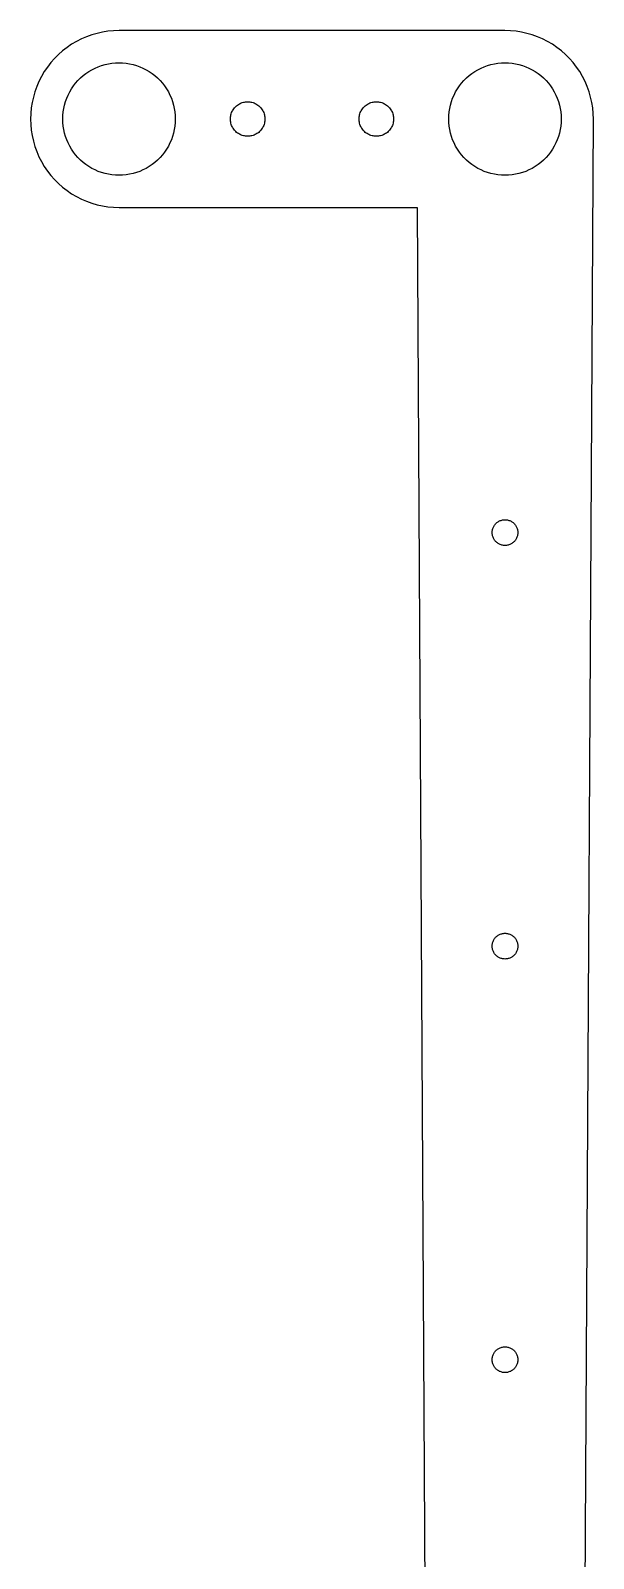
# Model space of a CAD drawing. Header units: metres. Extents: x -59 to 11, y -369 to 11.
# Drawn here: x -59 to 11, y -179 to 11 of the extents above; entities that cross this region are included whole.
import ezdxf

# ---------------------------------------------------------------- set-up
doc = ezdxf.new("R2010")
doc.units = ezdxf.units.M

msp = doc.modelspace()

# ---------------------------------------------------------------- linework, layer by layer
for p, q in [((-53.2993, 9.63936), (-53.8941, 9.2876)), ((-52.6836, 9.95309), (-53.2993, 9.63936)), ((-52.0494, 10.2275), (-52.6836, 9.95309)), ((-51.3992, 10.4616), (-52.0494, 10.2275)), ((-50.7356, 10.6544), (-51.3992, 10.4616)), ((-50.0612, 10.8051), (-50.7356, 10.6544)), ((-49.3787, 10.9133), (-50.0612, 10.8051)), ((-48.6907, 10.9783), (-49.3787, 10.9133)), ((-48, 11), (-48.6907, 10.9783)), ((0, 11), (-48, 11)), ((0.690689, 10.9783), (0, 11)), ((1.37866, 10.9133), (0.690689, 10.9783)), ((2.06119, 10.8051), (1.37866, 10.9133)), ((2.73558, 10.6544), (2.06119, 10.8051)), ((3.39919, 10.4616), (2.73558, 10.6544)), ((4.04936, 10.2275), (3.39919, 10.4616)), ((4.68356, 9.95309), (4.04936, 10.2275)), ((5.29929, 9.63936), (4.68356, 9.95309)), ((5.89409, 9.2876), (5.29929, 9.63936)), ((-55.53, 8.01865), (-56.0186, 7.53001)), ((-55.0117, 8.47563), (-55.53, 8.01865)), ((-54.4656, 8.89919), (-55.0117, 8.47563)), ((-53.8941, 9.2876), (-54.4656, 8.89919)), ((6.46564, 8.89919), (5.89409, 9.2876)), ((7.01166, 8.47563), (6.46564, 8.89919)), ((7.53001, 8.01865), (7.01166, 8.47563)), ((8.01865, 7.53001), (7.53001, 8.01865)), ((-57.2876, 5.89409), (-57.6394, 5.29929)), ((-56.8992, 6.46564), (-57.2876, 5.89409)), ((-56.4756, 7.01166), (-56.8992, 6.46564)), ((-56.0186, 7.53001), (-56.4756, 7.01166)), ((-52.1145, 5.66312), (-51.7508, 5.91029)), ((-51.7508, 5.91029), (-51.3723, 6.13414)), ((-51.3723, 6.13414), (-50.9805, 6.33379)), ((-50.9805, 6.33379), (-50.5769, 6.50842)), ((-50.5769, 6.50842), (-50.1631, 6.65739)), ((-50.1631, 6.65739), (-49.7408, 6.78008)), ((-49.7408, 6.78008), (-49.3117, 6.87601)), ((-49.3117, 6.87601), (-48.8773, 6.94479)), ((-48.8773, 6.94479), (-48.4395, 6.98618)), ((-48.4395, 6.98618), (-48, 7)), ((-48, 7), (-47.5605, 6.98618)), ((-47.5605, 6.98618), (-47.1227, 6.94479)), ((-47.1227, 6.94479), (-46.6883, 6.87601)), ((-46.6883, 6.87601), (-46.2592, 6.78008)), ((-46.2592, 6.78008), (-45.8369, 6.65739)), ((-45.8369, 6.65739), (-45.4231, 6.50842)), ((-45.4231, 6.50842), (-45.0195, 6.33379)), ((-45.0195, 6.33379), (-44.6277, 6.13414)), ((-44.6277, 6.13414), (-44.2492, 5.91029)), ((-44.2492, 5.91029), (-43.8855, 5.66312)), ((-4.11449, 5.66312), (-3.75078, 5.91029)), ((-3.75078, 5.91029), (-3.37227, 6.13414)), ((-3.37227, 6.13414), (-2.98045, 6.33379)), ((-2.98045, 6.33379), (-2.57686, 6.50842)), ((-2.57686, 6.50842), (-2.16312, 6.65739)), ((-2.16312, 6.65739), (-1.74081, 6.78008)), ((-1.74081, 6.78008), (-1.31166, 6.87601)), ((-1.31166, 6.87601), (-0.877319, 6.94479)), ((-0.877319, 6.94479), (-0.439529, 6.98618)), ((-0.439529, 6.98618), (0, 7)), ((0, 7), (0.439529, 6.98618)), ((0.439529, 6.98618), (0.877319, 6.94479)), ((0.877319, 6.94479), (1.31166, 6.87601)), ((1.31166, 6.87601), (1.74081, 6.78008)), ((1.74081, 6.78008), (2.16312, 6.65739)), ((2.16312, 6.65739), (2.57686, 6.50842)), ((2.57686, 6.50842), (2.98045, 6.33379)), ((2.98045, 6.33379), (3.37227, 6.13414)), ((3.37227, 6.13414), (3.75078, 5.91029)), ((3.75078, 5.91029), (4.11449, 5.66312)), ((8.47563, 7.01166), (8.01865, 7.53001)), ((8.89919, 6.46564), (8.47563, 7.01166)), ((9.2876, 5.89409), (8.89919, 6.46564)), ((9.63936, 5.29929), (9.2876, 5.89409)), ((-58.2275, 4.04936), (-58.4616, 3.39919)), ((-57.9531, 4.68356), (-58.2275, 4.04936)), ((-57.6394, 5.29929), (-57.9531, 4.68356)), ((-53.9103, 3.75078), (-53.6631, 4.11449)), ((-53.6631, 4.11449), (-53.3936, 4.46196)), ((-53.3936, 4.46196), (-53.1028, 4.79182)), ((-53.1028, 4.79182), (-52.7918, 5.10277)), ((-52.7918, 5.10277), (-52.462, 5.39359)), ((-52.462, 5.39359), (-52.1145, 5.66312)), ((-43.8855, 5.66312), (-43.538, 5.39359)), ((-43.538, 5.39359), (-43.2082, 5.10277)), ((-43.2082, 5.10277), (-42.8972, 4.79182)), ((-42.8972, 4.79182), (-42.6064, 4.46196)), ((-42.6064, 4.46196), (-42.3369, 4.11449)), ((-42.3369, 4.11449), (-42.0897, 3.75078)), ((-5.91029, 3.75078), (-5.66312, 4.11449)), ((-5.66312, 4.11449), (-5.39359, 4.46196)), ((-5.39359, 4.46196), (-5.10277, 4.79182)), ((-5.10277, 4.79182), (-4.79182, 5.10277)), ((-4.79182, 5.10277), (-4.46196, 5.39359)), ((-4.46196, 5.39359), (-4.11449, 5.66312)), ((4.11449, 5.66312), (4.46196, 5.39359)), ((4.46196, 5.39359), (4.79182, 5.10277)), ((4.79182, 5.10277), (5.10277, 4.79182)), ((5.10277, 4.79182), (5.39359, 4.46196)), ((5.39359, 4.46196), (5.66312, 4.11449)), ((5.66312, 4.11449), (5.91029, 3.75078)), ((9.95309, 4.68356), (9.63936, 5.29929)), ((10.2275, 4.04936), (9.95309, 4.68356)), ((10.4616, 3.39919), (10.2275, 4.04936)), ((-58.8052, 2.06119), (-58.9133, 1.37866)), ((-58.6544, 2.73558), (-58.8052, 2.06119)), ((-58.4616, 3.39919), (-58.6544, 2.73558)), ((-54.7801, 1.74081), (-54.6574, 2.16312)), ((-54.6574, 2.16312), (-54.5084, 2.57686)), ((-54.5084, 2.57686), (-54.3338, 2.98045)), ((-54.3338, 2.98045), (-54.1341, 3.37227)), ((-54.1341, 3.37227), (-53.9103, 3.75078)), ((-42.0897, 3.75078), (-41.8658, 3.37227)), ((-41.8658, 3.37227), (-41.6662, 2.98045)), ((-41.6662, 2.98045), (-41.4916, 2.57686)), ((-41.4916, 2.57686), (-41.3426, 2.16312)), ((-41.3426, 2.16312), (-41.2199, 1.74081)), ((-33.0358, 1.88405), (-32.9154, 1.94537)), ((-32.9154, 1.94537), (-32.7915, 1.99901)), ((-32.7915, 1.99901), (-32.6644, 2.04477)), ((-32.6644, 2.04477), (-32.5347, 2.08244)), ((-32.5347, 2.08244), (-32.4029, 2.11191)), ((-32.4029, 2.11191), (-32.2695, 2.13304)), ((-32.2695, 2.13304), (-32.135, 2.14575)), ((-32.135, 2.14575), (-32, 2.14999)), ((-32, 2.14999), (-31.865, 2.14575)), ((-31.865, 2.14575), (-31.7305, 2.13304)), ((-31.7305, 2.13304), (-31.5971, 2.11191)), ((-31.5971, 2.11191), (-31.4653, 2.08244)), ((-31.4653, 2.08244), (-31.3356, 2.04477)), ((-31.3356, 2.04477), (-31.2085, 1.99901)), ((-31.2085, 1.99901), (-31.0846, 1.94537)), ((-31.0846, 1.94537), (-30.9642, 1.88405)), ((-17.0358, 1.88405), (-16.9154, 1.94537)), ((-16.9154, 1.94537), (-16.7915, 1.99901)), ((-16.7915, 1.99901), (-16.6644, 2.04477)), ((-16.6644, 2.04477), (-16.5347, 2.08244)), ((-16.5347, 2.08244), (-16.4029, 2.11191)), ((-16.4029, 2.11191), (-16.2695, 2.13304)), ((-16.2695, 2.13304), (-16.135, 2.14575)), ((-16.135, 2.14575), (-16, 2.14999)), ((-16, 2.14999), (-15.865, 2.14575)), ((-15.865, 2.14575), (-15.7305, 2.13304)), ((-15.7305, 2.13304), (-15.5971, 2.11191)), ((-15.5971, 2.11191), (-15.4653, 2.08244)), ((-15.4653, 2.08244), (-15.3356, 2.04477)), ((-15.3356, 2.04477), (-15.2085, 1.99901)), ((-15.2085, 1.99901), (-15.0846, 1.94537)), ((-15.0846, 1.94537), (-14.9642, 1.88405)), ((-6.78008, 1.74081), (-6.65739, 2.16312)), ((-6.65739, 2.16312), (-6.50842, 2.57686)), ((-6.50842, 2.57686), (-6.33379, 2.98045)), ((-6.33379, 2.98045), (-6.13414, 3.37227)), ((-6.13414, 3.37227), (-5.91029, 3.75078)), ((5.91029, 3.75078), (6.13414, 3.37227)), ((6.13414, 3.37227), (6.33379, 2.98045)), ((6.33379, 2.98045), (6.50842, 2.57686)), ((6.50842, 2.57686), (6.65739, 2.16312)), ((6.65739, 2.16312), (6.78008, 1.74081)), ((10.6544, 2.73558), (10.4616, 3.39919)), ((10.8051, 2.06119), (10.6544, 2.73558)), ((10.9133, 1.37866), (10.8051, 2.06119)), ((-58.9783, 0.690689), (-59, 0)), ((-59, 0), (-58.9783, -0.690689)), ((-58.9133, 1.37866), (-58.9783, 0.690689)), ((-55, 0), (-54.9862, 0.439529)), ((-54.9862, -0.439529), (-55, 0)), ((-54.9862, 0.439529), (-54.9448, 0.877319)), ((-54.9448, 0.877319), (-54.876, 1.31166)), ((-54.876, 1.31166), (-54.7801, 1.74081)), ((-41.2199, 1.74081), (-41.124, 1.31166)), ((-41.124, 1.31166), (-41.0552, 0.877319)), ((-41.0552, 0.877319), (-41.0138, 0.439529)), ((-41.0138, 0.439529), (-41, 0)), ((-41, 0), (-41.0138, -0.439529)), ((-34.15, 0), (-34.1458, 0.134995)), ((-34.1458, -0.134995), (-34.15, 0)), ((-34.1458, 0.134995), (-34.133, 0.269455)), ((-34.133, 0.269455), (-34.1119, 0.402863)), ((-34.1119, 0.402863), (-34.0824, 0.534683)), ((-34.0824, 0.534683), (-34.0448, 0.664383)), ((-34.0448, 0.664383), (-33.999, 0.791458)), ((-33.999, 0.791458), (-33.9454, 0.915421)), ((-33.9454, 0.915421), (-33.884, 1.03577)), ((-33.884, 1.03577), (-33.8153, 1.15202)), ((-33.8153, 1.15202), (-33.7394, 1.26373)), ((-33.7394, 1.26373), (-33.6566, 1.37045)), ((-33.6566, 1.37045), (-33.5673, 1.47177)), ((-33.5673, 1.47177), (-33.4718, 1.56728)), ((-33.4718, 1.56728), (-33.3705, 1.6566)), ((-33.3705, 1.6566), (-33.2637, 1.73938)), ((-33.2637, 1.73938), (-33.152, 1.81529)), ((-33.152, 1.81529), (-33.0358, 1.88405)), ((-30.9642, 1.88405), (-30.848, 1.81529)), ((-30.848, 1.81529), (-30.7363, 1.73938)), ((-30.7363, 1.73938), (-30.6295, 1.6566)), ((-30.6295, 1.6566), (-30.5282, 1.56728)), ((-30.5282, 1.56728), (-30.4327, 1.47177)), ((-30.4327, 1.47177), (-30.3434, 1.37045)), ((-30.3434, 1.37045), (-30.2606, 1.26373)), ((-30.2606, 1.26373), (-30.1847, 1.15202)), ((-30.1847, 1.15202), (-30.1159, 1.03577)), ((-30.1159, 1.03577), (-30.0546, 0.915421)), ((-30.0546, 0.915421), (-30.001, 0.791458)), ((-30.001, 0.791458), (-29.9552, 0.664383)), ((-29.9552, 0.664383), (-29.9175, 0.534683)), ((-29.9175, 0.534683), (-29.8881, 0.402863)), ((-29.8881, 0.402863), (-29.8669, 0.269455)), ((-29.8669, 0.269455), (-29.8542, 0.134995)), ((-29.8542, 0.134995), (-29.85, 0)), ((-29.85, 0), (-29.8542, -0.134995)), ((-18.15, 0), (-18.1458, 0.134995)), ((-18.1458, -0.134995), (-18.15, 0)), ((-18.1458, 0.134995), (-18.133, 0.269455)), ((-18.133, 0.269455), (-18.1119, 0.402863)), ((-18.1119, 0.402863), (-18.0824, 0.534683)), ((-18.0824, 0.534683), (-18.0448, 0.664383)), ((-18.0448, 0.664383), (-17.999, 0.791458)), ((-17.999, 0.791458), (-17.9454, 0.915421)), ((-17.9454, 0.915421), (-17.884, 1.03577)), ((-17.884, 1.03577), (-17.8153, 1.15202)), ((-17.8153, 1.15202), (-17.7394, 1.26373)), ((-17.7394, 1.26373), (-17.6566, 1.37045)), ((-17.6566, 1.37045), (-17.5673, 1.47177)), ((-17.5673, 1.47177), (-17.4718, 1.56728)), ((-17.4718, 1.56728), (-17.3705, 1.6566)), ((-17.3705, 1.6566), (-17.2637, 1.73938)), ((-17.2637, 1.73938), (-17.152, 1.81529)), ((-17.152, 1.81529), (-17.0358, 1.88405)), ((-14.9642, 1.88405), (-14.848, 1.81529)), ((-14.848, 1.81529), (-14.7363, 1.73938)), ((-14.7363, 1.73938), (-14.6295, 1.6566)), ((-14.6295, 1.6566), (-14.5282, 1.56728)), ((-14.5282, 1.56728), (-14.4327, 1.47177)), ((-14.4327, 1.47177), (-14.3434, 1.37045)), ((-14.3434, 1.37045), (-14.2606, 1.26373)), ((-14.2606, 1.26373), (-14.1847, 1.15202)), ((-14.1847, 1.15202), (-14.1159, 1.03577)), ((-14.1159, 1.03577), (-14.0546, 0.915421)), ((-14.0546, 0.915421), (-14.001, 0.791458)), ((-14.001, 0.791458), (-13.9552, 0.664383)), ((-13.9552, 0.664383), (-13.9175, 0.534683)), ((-13.9175, 0.534683), (-13.8881, 0.402863)), ((-13.8881, 0.402863), (-13.8669, 0.269455)), ((-13.8669, 0.269455), (-13.8542, 0.134995)), ((-13.8542, 0.134995), (-13.85, 0)), ((-13.85, 0), (-13.8542, -0.134995)), ((-7, 0), (-6.98618, 0.439529)), ((-6.98618, -0.439529), (-7, 0)), ((-6.98618, 0.439529), (-6.94479, 0.877319)), ((-6.94479, 0.877319), (-6.87601, 1.31166)), ((-6.87601, 1.31166), (-6.78008, 1.74081)), ((6.78008, 1.74081), (6.87601, 1.31166)), ((6.87601, 1.31166), (6.94479, 0.877319)), ((6.94479, 0.877319), (6.98618, 0.439529)), ((6.98618, 0.439529), (7, 0)), ((7, 0), (6.98618, -0.439529)), ((9, -360), (11, 0)), ((10.9783, 0.690689), (10.9133, 1.37866)), ((11, 0), (10.9783, 0.690689)), ((-58.9783, -0.690689), (-58.9133, -1.37866)), ((-58.9133, -1.37866), (-58.8052, -2.06119)), ((-54.9448, -0.877319), (-54.9862, -0.439529)), ((-54.876, -1.31166), (-54.9448, -0.877319)), ((-54.7801, -1.74081), (-54.876, -1.31166)), ((-54.6574, -2.16312), (-54.7801, -1.74081)), ((-41.2199, -1.74081), (-41.3426, -2.16312)), ((-41.124, -1.31166), (-41.2199, -1.74081)), ((-41.0552, -0.877319), (-41.124, -1.31166)), ((-41.0138, -0.439529), (-41.0552, -0.877319)), ((-34.133, -0.269455), (-34.1458, -0.134995)), ((-34.1119, -0.402863), (-34.133, -0.269455)), ((-34.0824, -0.534683), (-34.1119, -0.402863)), ((-34.0448, -0.664383), (-34.0824, -0.534683)), ((-33.999, -0.791458), (-34.0448, -0.664383)), ((-33.9454, -0.915421), (-33.999, -0.791458)), ((-33.884, -1.03577), (-33.9454, -0.915421)), ((-33.8153, -1.15202), (-33.884, -1.03577)), ((-33.7394, -1.26373), (-33.8153, -1.15202)), ((-33.6566, -1.37045), (-33.7394, -1.26373)), ((-33.5673, -1.47177), (-33.6566, -1.37045)), ((-33.4718, -1.56728), (-33.5673, -1.47177)), ((-33.3705, -1.6566), (-33.4718, -1.56728)), ((-33.2637, -1.73938), (-33.3705, -1.6566)), ((-33.152, -1.81529), (-33.2637, -1.73938)), ((-33.0358, -1.88405), (-33.152, -1.81529)), ((-32.9154, -1.94537), (-33.0358, -1.88405)), ((-30.9642, -1.88405), (-31.0846, -1.94537)), ((-30.848, -1.81529), (-30.9642, -1.88405)), ((-30.7363, -1.73938), (-30.848, -1.81529)), ((-30.6295, -1.6566), (-30.7363, -1.73938)), ((-30.5282, -1.56728), (-30.6295, -1.6566)), ((-30.4327, -1.47177), (-30.5282, -1.56728)), ((-30.3434, -1.37045), (-30.4327, -1.47177)), ((-30.2606, -1.26373), (-30.3434, -1.37045)), ((-30.1847, -1.15202), (-30.2606, -1.26373)), ((-30.1159, -1.03577), (-30.1847, -1.15202)), ((-30.0546, -0.915421), (-30.1159, -1.03577)), ((-30.001, -0.791458), (-30.0546, -0.915421)), ((-29.9552, -0.664383), (-30.001, -0.791458)), ((-29.9175, -0.534683), (-29.9552, -0.664383)), ((-29.8881, -0.402863), (-29.9175, -0.534683)), ((-29.8669, -0.269455), (-29.8881, -0.402863)), ((-29.8542, -0.134995), (-29.8669, -0.269455)), ((-18.133, -0.269455), (-18.1458, -0.134995)), ((-18.1119, -0.402863), (-18.133, -0.269455)), ((-18.0824, -0.534683), (-18.1119, -0.402863)), ((-18.0448, -0.664383), (-18.0824, -0.534683)), ((-17.999, -0.791458), (-18.0448, -0.664383)), ((-17.9454, -0.915421), (-17.999, -0.791458)), ((-17.884, -1.03577), (-17.9454, -0.915421)), ((-17.8153, -1.15202), (-17.884, -1.03577)), ((-17.7394, -1.26373), (-17.8153, -1.15202)), ((-17.6566, -1.37045), (-17.7394, -1.26373)), ((-17.5673, -1.47177), (-17.6566, -1.37045)), ((-17.4718, -1.56728), (-17.5673, -1.47177)), ((-17.3705, -1.6566), (-17.4718, -1.56728)), ((-17.2637, -1.73938), (-17.3705, -1.6566)), ((-17.152, -1.81529), (-17.2637, -1.73938)), ((-17.0358, -1.88405), (-17.152, -1.81529)), ((-16.9154, -1.94537), (-17.0358, -1.88405)), ((-14.9642, -1.88405), (-15.0846, -1.94537)), ((-14.848, -1.81529), (-14.9642, -1.88405)), ((-14.7363, -1.73938), (-14.848, -1.81529)), ((-14.6295, -1.6566), (-14.7363, -1.73938)), ((-14.5282, -1.56728), (-14.6295, -1.6566)), ((-14.4327, -1.47177), (-14.5282, -1.56728)), ((-14.3434, -1.37045), (-14.4327, -1.47177)), ((-14.2606, -1.26373), (-14.3434, -1.37045)), ((-14.1847, -1.15202), (-14.2606, -1.26373)), ((-14.1159, -1.03577), (-14.1847, -1.15202)), ((-14.0546, -0.915421), (-14.1159, -1.03577)), ((-14.001, -0.791458), (-14.0546, -0.915421)), ((-13.9552, -0.664383), (-14.001, -0.791458)), ((-13.9175, -0.534683), (-13.9552, -0.664383)), ((-13.8881, -0.402863), (-13.9175, -0.534683)), ((-13.8669, -0.269455), (-13.8881, -0.402863)), ((-13.8542, -0.134995), (-13.8669, -0.269455)), ((-6.94479, -0.877319), (-6.98618, -0.439529)), ((-6.87601, -1.31166), (-6.94479, -0.877319)), ((-6.78008, -1.74081), (-6.87601, -1.31166)), ((-6.65739, -2.16312), (-6.78008, -1.74081)), ((6.78008, -1.74081), (6.65739, -2.16312)), ((6.87601, -1.31166), (6.78008, -1.74081)), ((6.94479, -0.877319), (6.87601, -1.31166)), ((6.98618, -0.439529), (6.94479, -0.877319)), ((-58.8052, -2.06119), (-58.6544, -2.73558)), ((-58.6544, -2.73558), (-58.4616, -3.39919)), ((-58.4616, -3.39919), (-58.2275, -4.04936)), ((-54.5084, -2.57686), (-54.6574, -2.16312)), ((-54.3338, -2.98045), (-54.5084, -2.57686)), ((-54.1341, -3.37227), (-54.3338, -2.98045)), ((-53.9103, -3.75078), (-54.1341, -3.37227)), ((-53.6631, -4.11449), (-53.9103, -3.75078)), ((-42.0897, -3.75078), (-42.3369, -4.11449)), ((-41.8658, -3.37227), (-42.0897, -3.75078)), ((-41.6662, -2.98045), (-41.8658, -3.37227)), ((-41.4916, -2.57686), (-41.6662, -2.98045)), ((-41.3426, -2.16312), (-41.4916, -2.57686)), ((-32.7915, -1.99901), (-32.9154, -1.94537)), ((-32.6644, -2.04477), (-32.7915, -1.99901)), ((-32.5347, -2.08244), (-32.6644, -2.04477)), ((-32.4029, -2.11191), (-32.5347, -2.08244)), ((-32.2695, -2.13304), (-32.4029, -2.11191)), ((-32.135, -2.14575), (-32.2695, -2.13304)), ((-32, -2.14999), (-32.135, -2.14575)), ((-31.865, -2.14575), (-32, -2.14999)), ((-31.7305, -2.13304), (-31.865, -2.14575)), ((-31.5971, -2.11191), (-31.7305, -2.13304)), ((-31.4653, -2.08244), (-31.5971, -2.11191)), ((-31.3356, -2.04477), (-31.4653, -2.08244)), ((-31.2085, -1.99901), (-31.3356, -2.04477)), ((-31.0846, -1.94537), (-31.2085, -1.99901)), ((-16.7915, -1.99901), (-16.9154, -1.94537)), ((-16.6644, -2.04477), (-16.7915, -1.99901)), ((-16.5347, -2.08244), (-16.6644, -2.04477)), ((-16.4029, -2.11191), (-16.5347, -2.08244)), ((-16.2695, -2.13304), (-16.4029, -2.11191)), ((-16.135, -2.14575), (-16.2695, -2.13304)), ((-16, -2.14999), (-16.135, -2.14575)), ((-15.865, -2.14575), (-16, -2.14999)), ((-15.7305, -2.13304), (-15.865, -2.14575)), ((-15.5971, -2.11191), (-15.7305, -2.13304)), ((-15.4653, -2.08244), (-15.5971, -2.11191)), ((-15.3356, -2.04477), (-15.4653, -2.08244)), ((-15.2085, -1.99901), (-15.3356, -2.04477)), ((-15.0846, -1.94537), (-15.2085, -1.99901)), ((-6.50842, -2.57686), (-6.65739, -2.16312)), ((-6.33379, -2.98045), (-6.50842, -2.57686)), ((-6.13414, -3.37227), (-6.33379, -2.98045)), ((-5.91029, -3.75078), (-6.13414, -3.37227)), ((-5.66312, -4.11449), (-5.91029, -3.75078)), ((5.91029, -3.75078), (5.66312, -4.11449)), ((6.13414, -3.37227), (5.91029, -3.75078)), ((6.33379, -2.98045), (6.13414, -3.37227)), ((6.50842, -2.57686), (6.33379, -2.98045)), ((6.65739, -2.16312), (6.50842, -2.57686)), ((-58.2275, -4.04936), (-57.9531, -4.68356)), ((-57.9531, -4.68356), (-57.6394, -5.29929)), ((-57.6394, -5.29929), (-57.2876, -5.89409)), ((-53.3936, -4.46196), (-53.6631, -4.11449)), ((-53.1028, -4.79182), (-53.3936, -4.46196)), ((-52.7918, -5.10277), (-53.1028, -4.79182)), ((-52.462, -5.39359), (-52.7918, -5.10277)), ((-52.1145, -5.66312), (-52.462, -5.39359)), ((-51.7508, -5.91029), (-52.1145, -5.66312)), ((-43.8855, -5.66312), (-44.2492, -5.91029)), ((-43.538, -5.39359), (-43.8855, -5.66312)), ((-43.2082, -5.10277), (-43.538, -5.39359)), ((-42.8972, -4.79182), (-43.2082, -5.10277)), ((-42.6064, -4.46196), (-42.8972, -4.79182)), ((-42.3369, -4.11449), (-42.6064, -4.46196)), ((-5.39359, -4.46196), (-5.66312, -4.11449)), ((-5.10277, -4.79182), (-5.39359, -4.46196)), ((-4.79182, -5.10277), (-5.10277, -4.79182)), ((-4.46196, -5.39359), (-4.79182, -5.10277)), ((-4.11449, -5.66312), (-4.46196, -5.39359)), ((-3.75078, -5.91029), (-4.11449, -5.66312)), ((4.11449, -5.66312), (3.75078, -5.91029)), ((4.46196, -5.39359), (4.11449, -5.66312)), ((4.79182, -5.10277), (4.46196, -5.39359)), ((5.10277, -4.79182), (4.79182, -5.10277)), ((5.39359, -4.46196), (5.10277, -4.79182)), ((5.66312, -4.11449), (5.39359, -4.46196)), ((-57.2876, -5.89409), (-56.8992, -6.46564)), ((-56.8992, -6.46564), (-56.4756, -7.01166)), ((-56.4756, -7.01166), (-56.0186, -7.53001)), ((-56.0186, -7.53001), (-55.53, -8.01865)), ((-51.3723, -6.13414), (-51.7508, -5.91029)), ((-50.9805, -6.33379), (-51.3723, -6.13414)), ((-50.5769, -6.50842), (-50.9805, -6.33379)), ((-50.1631, -6.65739), (-50.5769, -6.50842)), ((-49.7408, -6.78008), (-50.1631, -6.65739)), ((-49.3117, -6.87601), (-49.7408, -6.78008)), ((-48.8773, -6.94479), (-49.3117, -6.87601)), ((-48.4395, -6.98618), (-48.8773, -6.94479)), ((-48, -7), (-48.4395, -6.98618)), ((-47.5605, -6.98618), (-48, -7)), ((-47.1227, -6.94479), (-47.5605, -6.98618)), ((-46.6883, -6.87601), (-47.1227, -6.94479)), ((-46.2592, -6.78008), (-46.6883, -6.87601)), ((-45.8369, -6.65739), (-46.2592, -6.78008)), ((-45.4231, -6.50842), (-45.8369, -6.65739)), ((-45.0195, -6.33379), (-45.4231, -6.50842)), ((-44.6277, -6.13414), (-45.0195, -6.33379)), ((-44.2492, -5.91029), (-44.6277, -6.13414)), ((-3.37227, -6.13414), (-3.75078, -5.91029)), ((-2.98045, -6.33379), (-3.37227, -6.13414)), ((-2.57686, -6.50842), (-2.98045, -6.33379)), ((-2.16312, -6.65739), (-2.57686, -6.50842)), ((-1.74081, -6.78008), (-2.16312, -6.65739)), ((-1.31166, -6.87601), (-1.74081, -6.78008)), ((-0.877319, -6.94479), (-1.31166, -6.87601)), ((-0.439529, -6.98618), (-0.877319, -6.94479)), ((0, -7), (-0.439529, -6.98618)), ((0.439529, -6.98618), (0, -7)), ((0.877319, -6.94479), (0.439529, -6.98618)), ((1.31166, -6.87601), (0.877319, -6.94479)), ((1.74081, -6.78008), (1.31166, -6.87601)), ((2.16312, -6.65739), (1.74081, -6.78008)), ((2.57686, -6.50842), (2.16312, -6.65739)), ((2.98045, -6.33379), (2.57686, -6.50842)), ((3.37227, -6.13414), (2.98045, -6.33379)), ((3.75078, -5.91029), (3.37227, -6.13414)), ((-55.53, -8.01865), (-55.0117, -8.47563)), ((-55.0117, -8.47563), (-54.4656, -8.89919)), ((-54.4656, -8.89919), (-53.8941, -9.2876)), ((-53.8941, -9.2876), (-53.2993, -9.63936)), ((-53.2993, -9.63936), (-52.6836, -9.95309)), ((-52.6836, -9.95309), (-52.0494, -10.2275)), ((-52.0494, -10.2275), (-51.3992, -10.4616)), ((-51.3992, -10.4616), (-50.7356, -10.6544)), ((-50.7356, -10.6544), (-50.0612, -10.8051)), ((-50.0612, -10.8051), (-49.3787, -10.9133)), ((-49.3787, -10.9133), (-48.6907, -10.9783)), ((-48.6907, -10.9783), (-48, -11)), ((-48, -11), (-10.9389, -11)), ((-10.9389, -11), (-9, -360)), ((-1.59683, -51.3281), (-1.58737, -51.228)), ((-1.58737, -51.228), (-1.57166, -51.1288)), ((-1.57166, -51.1288), (-1.54973, -51.0307)), ((-1.54973, -51.0307), (-1.52168, -50.9341)), ((-1.52168, -50.9341), (-1.48764, -50.8396)), ((-1.48764, -50.8396), (-1.44771, -50.7473)), ((-1.44771, -50.7473), (-1.40208, -50.6578)), ((-1.40208, -50.6578), (-1.35092, -50.5712)), ((-1.35092, -50.5712), (-1.29442, -50.4881)), ((-1.29442, -50.4881), (-1.23282, -50.4087)), ((-1.23282, -50.4087), (-1.16634, -50.3333)), ((-1.16634, -50.3333), (-1.09526, -50.2622)), ((-1.09526, -50.2622), (-1.01987, -50.1957)), ((-1.01987, -50.1957), (-0.940445, -50.1341)), ((-0.940445, -50.1341), (-0.857315, -50.0776)), ((-0.857315, -50.0776), (-0.770798, -50.0265)), ((-0.770798, -50.0265), (-0.681244, -49.9808)), ((-0.681244, -49.9808), (-0.588989, -49.9409)), ((-0.588989, -49.9409), (-0.494415, -49.9069)), ((-0.494415, -49.9069), (-0.397903, -49.8788)), ((-0.397903, -49.8788), (-0.299805, -49.8569)), ((-0.299805, -49.8569), (-0.200531, -49.8412)), ((-0.200531, -49.8412), (-0.100464, -49.8317)), ((-0.100464, -49.8317), (0, -49.8286)), ((0, -49.8286), (0.100464, -49.8317)), ((0.100464, -49.8317), (0.200531, -49.8412)), ((0.200531, -49.8412), (0.299805, -49.8569)), ((0.299805, -49.8569), (0.397903, -49.8788)), ((0.397903, -49.8788), (0.494415, -49.9069)), ((0.494415, -49.9069), (0.588989, -49.9409)), ((0.588989, -49.9409), (0.681244, -49.9808)), ((0.681244, -49.9808), (0.770798, -50.0265)), ((0.770798, -50.0265), (0.857315, -50.0776)), ((0.857315, -50.0776), (0.940445, -50.1341)), ((0.940445, -50.1341), (1.01987, -50.1957)), ((1.01987, -50.1957), (1.09526, -50.2622)), ((1.09526, -50.2622), (1.16634, -50.3333)), ((1.16634, -50.3333), (1.23282, -50.4087)), ((1.23282, -50.4087), (1.29442, -50.4881)), ((1.29442, -50.4881), (1.35092, -50.5712)), ((1.35092, -50.5712), (1.40208, -50.6578)), ((1.40208, -50.6578), (1.44771, -50.7473)), ((1.44771, -50.7473), (1.48764, -50.8396)), ((1.48764, -50.8396), (1.52168, -50.9341)), ((1.52168, -50.9341), (1.54973, -51.0307)), ((1.54973, -51.0307), (1.57166, -51.1288)), ((1.57166, -51.1288), (1.58737, -51.228)), ((1.58737, -51.228), (1.59683, -51.3281)), ((-1.59999, -51.4286), (-1.59683, -51.3281)), ((-1.59683, -51.529), (-1.59999, -51.4286)), ((-1.58737, -51.6291), (-1.59683, -51.529)), ((-1.57166, -51.7284), (-1.58737, -51.6291)), ((-1.54973, -51.8265), (-1.57166, -51.7284)), ((-1.52168, -51.923), (-1.54973, -51.8265)), ((-1.48764, -52.0176), (-1.52168, -51.923)), ((-1.44771, -52.1098), (-1.48764, -52.0176)), ((-1.40208, -52.1994), (-1.44771, -52.1098)), ((-1.35092, -52.2859), (-1.40208, -52.1994)), ((-1.29442, -52.369), (-1.35092, -52.2859)), ((-1.23282, -52.4484), (-1.29442, -52.369)), ((-1.16634, -52.5238), (-1.23282, -52.4484)), ((-1.09526, -52.5949), (-1.16634, -52.5238)), ((-1.01987, -52.6614), (-1.09526, -52.5949)), ((-0.940445, -52.723), (-1.01987, -52.6614)), ((-0.857315, -52.7795), (-0.940445, -52.723)), ((-0.770798, -52.8307), (-0.857315, -52.7795)), ((-0.681244, -52.8763), (-0.770798, -52.8307)), ((-0.588989, -52.9162), (-0.681244, -52.8763)), ((-0.494415, -52.9503), (-0.588989, -52.9162)), ((-0.397903, -52.9783), (-0.494415, -52.9503)), ((-0.299805, -53.0002), (-0.397903, -52.9783)), ((-0.200531, -53.0159), (-0.299805, -53.0002)), ((-0.100464, -53.0254), (-0.200531, -53.0159)), ((0, -53.0286), (-0.100464, -53.0254)), ((0.100464, -53.0254), (0, -53.0286)), ((0.200531, -53.0159), (0.100464, -53.0254)), ((0.299805, -53.0002), (0.200531, -53.0159)), ((0.397903, -52.9783), (0.299805, -53.0002)), ((0.494415, -52.9503), (0.397903, -52.9783)), ((0.588989, -52.9162), (0.494415, -52.9503)), ((0.681244, -52.8763), (0.588989, -52.9162)), ((0.770798, -52.8307), (0.681244, -52.8763)), ((0.857315, -52.7795), (0.770798, -52.8307)), ((0.940445, -52.723), (0.857315, -52.7795)), ((1.01987, -52.6614), (0.940445, -52.723)), ((1.09526, -52.5949), (1.01987, -52.6614)), ((1.16634, -52.5238), (1.09526, -52.5949)), ((1.23282, -52.4484), (1.16634, -52.5238)), ((1.29442, -52.369), (1.23282, -52.4484)), ((1.35092, -52.2859), (1.29442, -52.369)), ((1.40208, -52.1994), (1.35092, -52.2859)), ((1.44771, -52.1098), (1.40208, -52.1994)), ((1.48764, -52.0176), (1.44771, -52.1098)), ((1.52168, -51.923), (1.48764, -52.0176)), ((1.54973, -51.8265), (1.52168, -51.923)), ((1.57166, -51.7284), (1.54973, -51.8265)), ((1.58737, -51.6291), (1.57166, -51.7284)), ((1.59683, -51.529), (1.58737, -51.6291)), ((1.59683, -51.3281), (1.59999, -51.4286)), ((1.59999, -51.4286), (1.59683, -51.529)), ((-1.58737, -102.657), (-1.57166, -102.557)), ((-1.57166, -102.557), (-1.54973, -102.459)), ((-1.54973, -102.459), (-1.52168, -102.363)), ((-1.52168, -102.363), (-1.48764, -102.268)), ((-1.48764, -102.268), (-1.44771, -102.176)), ((-1.44771, -102.176), (-1.40208, -102.086)), ((-1.40208, -102.086), (-1.35092, -102)), ((-1.35092, -102), (-1.29442, -101.917)), ((-1.29442, -101.917), (-1.23282, -101.837)), ((-1.23282, -101.837), (-1.16634, -101.762)), ((-1.16634, -101.762), (-1.09526, -101.691)), ((-1.09526, -101.691), (-1.01987, -101.624)), ((-1.01987, -101.624), (-0.940445, -101.563)), ((-0.940445, -101.563), (-0.857315, -101.506)), ((-0.857315, -101.506), (-0.770798, -101.455)), ((-0.770798, -101.455), (-0.681244, -101.409)), ((-0.681244, -101.409), (-0.588989, -101.369)), ((-0.588989, -101.369), (-0.494415, -101.335)), ((-0.494415, -101.335), (-0.397903, -101.307)), ((-0.397903, -101.307), (-0.299805, -101.285)), ((-0.299805, -101.285), (-0.200531, -101.27)), ((-0.200531, -101.27), (-0.100464, -101.26)), ((-0.100464, -101.26), (0, -101.257)), ((0, -101.257), (0.100464, -101.26)), ((0.100464, -101.26), (0.200531, -101.27)), ((0.200531, -101.27), (0.299805, -101.285)), ((0.299805, -101.285), (0.397903, -101.307)), ((0.397903, -101.307), (0.494415, -101.335)), ((0.494415, -101.335), (0.588989, -101.369)), ((0.588989, -101.369), (0.681244, -101.409)), ((0.681244, -101.409), (0.770798, -101.455)), ((0.770798, -101.455), (0.857315, -101.506)), ((0.857315, -101.506), (0.940445, -101.563)), ((0.940445, -101.563), (1.01987, -101.624)), ((1.01987, -101.624), (1.09526, -101.691)), ((1.09526, -101.691), (1.16634, -101.762)), ((1.16634, -101.762), (1.23282, -101.837)), ((1.23282, -101.837), (1.29442, -101.917)), ((1.29442, -101.917), (1.35092, -102)), ((1.35092, -102), (1.40208, -102.086)), ((1.40208, -102.086), (1.44771, -102.176)), ((1.44771, -102.176), (1.48764, -102.268)), ((1.48764, -102.268), (1.52168, -102.363)), ((1.52168, -102.363), (1.54973, -102.459)), ((1.54973, -102.459), (1.57166, -102.557)), ((1.57166, -102.557), (1.58737, -102.657)), ((-1.59999, -102.857), (-1.59683, -102.757)), ((-1.59683, -102.958), (-1.59999, -102.857)), ((-1.59683, -102.757), (-1.58737, -102.657)), ((-1.58737, -103.058), (-1.59683, -102.958)), ((-1.57166, -103.157), (-1.58737, -103.058)), ((-1.54973, -103.255), (-1.57166, -103.157)), ((-1.52168, -103.352), (-1.54973, -103.255)), ((-1.48764, -103.446), (-1.52168, -103.352)), ((-1.44771, -103.538), (-1.48764, -103.446)), ((-1.40208, -103.628), (-1.44771, -103.538)), ((-1.35092, -103.714), (-1.40208, -103.628)), ((-1.29442, -103.798), (-1.35092, -103.714)), ((-1.23282, -103.877), (-1.29442, -103.798)), ((-1.16634, -103.952), (-1.23282, -103.877)), ((-1.09526, -104.023), (-1.16634, -103.952)), ((-1.01987, -104.09), (-1.09526, -104.023)), ((-0.940445, -104.152), (-1.01987, -104.09)), ((-0.857315, -104.208), (-0.940445, -104.152)), ((-0.770798, -104.259), (-0.857315, -104.208)), ((-0.681244, -104.305), (-0.770798, -104.259)), ((-0.588989, -104.345), (-0.681244, -104.305)), ((-0.494415, -104.379), (-0.588989, -104.345)), ((-0.397903, -104.407), (-0.494415, -104.379)), ((-0.299805, -104.429), (-0.397903, -104.407)), ((-0.200531, -104.445), (-0.299805, -104.429)), ((-0.100464, -104.454), (-0.200531, -104.445)), ((0, -104.457), (-0.100464, -104.454)), ((0.100464, -104.454), (0, -104.457)), ((0.200531, -104.445), (0.100464, -104.454)), ((0.299805, -104.429), (0.200531, -104.445)), ((0.397903, -104.407), (0.299805, -104.429)), ((0.494415, -104.379), (0.397903, -104.407)), ((0.588989, -104.345), (0.494415, -104.379)), ((0.681244, -104.305), (0.588989, -104.345)), ((0.770798, -104.259), (0.681244, -104.305)), ((0.857315, -104.208), (0.770798, -104.259)), ((0.940445, -104.152), (0.857315, -104.208)), ((1.01987, -104.09), (0.940445, -104.152)), ((1.09526, -104.023), (1.01987, -104.09)), ((1.16634, -103.952), (1.09526, -104.023)), ((1.23282, -103.877), (1.16634, -103.952)), ((1.29442, -103.798), (1.23282, -103.877)), ((1.35092, -103.714), (1.29442, -103.798)), ((1.40208, -103.628), (1.35092, -103.714)), ((1.44771, -103.538), (1.40208, -103.628)), ((1.48764, -103.446), (1.44771, -103.538)), ((1.52168, -103.352), (1.48764, -103.446)), ((1.54973, -103.255), (1.52168, -103.352)), ((1.57166, -103.157), (1.54973, -103.255)), ((1.58737, -103.058), (1.57166, -103.157)), ((1.58737, -102.657), (1.59683, -102.757)), ((1.59683, -102.958), (1.58737, -103.058)), ((1.59683, -102.757), (1.59999, -102.857)), ((1.59999, -102.857), (1.59683, -102.958)), ((-1.57166, -153.986), (-1.54973, -153.888)), ((-1.54973, -153.888), (-1.52168, -153.791)), ((-1.52168, -153.791), (-1.48764, -153.697)), ((-1.48764, -153.697), (-1.44771, -153.604)), ((-1.44771, -153.604), (-1.40208, -153.515)), ((-1.40208, -153.515), (-1.35092, -153.428)), ((-1.35092, -153.428), (-1.29442, -153.345)), ((-1.29442, -153.345), (-1.23282, -153.266)), ((-1.23282, -153.266), (-1.16634, -153.19)), ((-1.16634, -153.19), (-1.09526, -153.119)), ((-1.09526, -153.119), (-1.01987, -153.053)), ((-1.01987, -153.053), (-0.940445, -152.991)), ((-0.940445, -152.991), (-0.857315, -152.935)), ((-0.857315, -152.935), (-0.770798, -152.884)), ((-0.770798, -152.884), (-0.681244, -152.838)), ((-0.681244, -152.838), (-0.588989, -152.798)), ((-0.588989, -152.798), (-0.494415, -152.764)), ((-0.494415, -152.764), (-0.397903, -152.736)), ((-0.397903, -152.736), (-0.299805, -152.714)), ((-0.299805, -152.714), (-0.200531, -152.698)), ((-0.200531, -152.698), (-0.100464, -152.689)), ((-0.100464, -152.689), (0, -152.686)), ((0, -152.686), (0.100464, -152.689)), ((0.100464, -152.689), (0.200531, -152.698)), ((0.200531, -152.698), (0.299805, -152.714)), ((0.299805, -152.714), (0.397903, -152.736)), ((0.397903, -152.736), (0.494415, -152.764)), ((0.494415, -152.764), (0.588989, -152.798)), ((0.588989, -152.798), (0.681244, -152.838)), ((0.681244, -152.838), (0.770798, -152.884)), ((0.770798, -152.884), (0.857315, -152.935)), ((0.857315, -152.935), (0.940445, -152.991)), ((0.940445, -152.991), (1.01987, -153.053)), ((1.01987, -153.053), (1.09526, -153.119)), ((1.09526, -153.119), (1.16634, -153.19)), ((1.16634, -153.19), (1.23282, -153.266)), ((1.23282, -153.266), (1.29442, -153.345)), ((1.29442, -153.345), (1.35092, -153.428)), ((1.35092, -153.428), (1.40208, -153.515)), ((1.40208, -153.515), (1.44771, -153.604)), ((1.44771, -153.604), (1.48764, -153.697)), ((1.48764, -153.697), (1.52168, -153.791)), ((1.52168, -153.791), (1.54973, -153.888)), ((1.54973, -153.888), (1.57166, -153.986)), ((-1.59999, -154.286), (-1.59683, -154.185)), ((-1.59683, -154.386), (-1.59999, -154.286)), ((-1.59683, -154.185), (-1.58737, -154.085)), ((-1.58737, -154.486), (-1.59683, -154.386)), ((-1.58737, -154.085), (-1.57166, -153.986)), ((-1.57166, -154.586), (-1.58737, -154.486)), ((-1.54973, -154.684), (-1.57166, -154.586)), ((-1.52168, -154.78), (-1.54973, -154.684)), ((-1.48764, -154.875), (-1.52168, -154.78)), ((-1.44771, -154.967), (-1.48764, -154.875)), ((-1.40208, -155.057), (-1.44771, -154.967)), ((-1.35092, -155.143), (-1.40208, -155.057)), ((-1.29442, -155.226), (-1.35092, -155.143)), ((-1.23282, -155.306), (-1.29442, -155.226)), ((-1.16634, -155.381), (-1.23282, -155.306)), ((-1.09526, -155.452), (-1.16634, -155.381)), ((-1.01987, -155.519), (-1.09526, -155.452)), ((-0.940445, -155.58), (-1.01987, -155.519)), ((-0.857315, -155.637), (-0.940445, -155.58)), ((-0.770798, -155.688), (-0.857315, -155.637)), ((-0.681244, -155.733), (-0.770798, -155.688)), ((-0.588989, -155.773), (-0.681244, -155.733)), ((-0.494415, -155.807), (-0.588989, -155.773)), ((0.588989, -155.773), (0.494415, -155.807)), ((0.681244, -155.733), (0.588989, -155.773)), ((0.770798, -155.688), (0.681244, -155.733)), ((0.857315, -155.637), (0.770798, -155.688)), ((0.940445, -155.58), (0.857315, -155.637)), ((1.01987, -155.519), (0.940445, -155.58)), ((1.09526, -155.452), (1.01987, -155.519)), ((1.16634, -155.381), (1.09526, -155.452)), ((1.23282, -155.306), (1.16634, -155.381)), ((1.29442, -155.226), (1.23282, -155.306)), ((1.35092, -155.143), (1.29442, -155.226)), ((1.40208, -155.057), (1.35092, -155.143)), ((1.44771, -154.967), (1.40208, -155.057)), ((1.48764, -154.875), (1.44771, -154.967)), ((1.52168, -154.78), (1.48764, -154.875)), ((1.54973, -154.684), (1.52168, -154.78)), ((1.57166, -154.586), (1.54973, -154.684)), ((1.57166, -153.986), (1.58737, -154.085)), ((1.58737, -154.486), (1.57166, -154.586)), ((1.58737, -154.085), (1.59683, -154.185)), ((1.59683, -154.386), (1.58737, -154.486)), ((1.59683, -154.185), (1.59999, -154.286)), ((1.59999, -154.286), (1.59683, -154.386)), ((-0.397903, -155.835), (-0.494415, -155.807)), ((-0.299805, -155.857), (-0.397903, -155.835)), ((-0.200531, -155.873), (-0.299805, -155.857)), ((-0.100464, -155.883), (-0.200531, -155.873)), ((0, -155.886), (-0.100464, -155.883)), ((0.100464, -155.883), (0, -155.886)), ((0.200531, -155.873), (0.100464, -155.883)), ((0.299805, -155.857), (0.200531, -155.873)), ((0.397903, -155.835), (0.299805, -155.857)), ((0.494415, -155.807), (0.397903, -155.835))]:
    msp.add_line(p, q)

doc.saveas('drawing.dxf')
